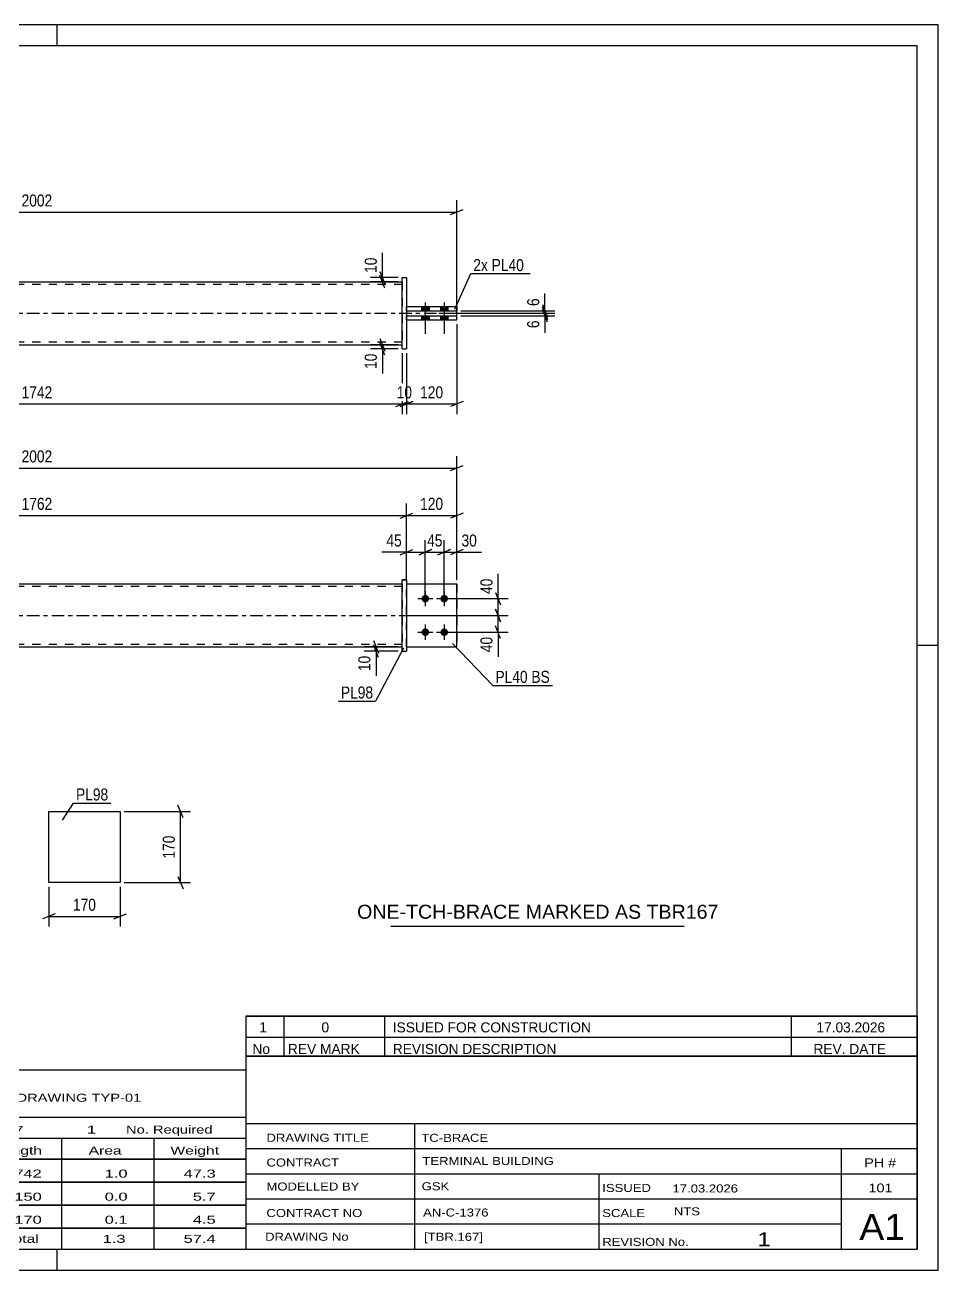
# Model space of a CAD drawing. Header units: millimetres. Extents: x 0 to 420, y 0 to 297.
# Drawn here: x 202.3 to 420, y 0 to 297 of the extents above; entities that cross this region are included whole.
import ezdxf

# ---------------------------------------------------------------- set-up
doc = ezdxf.new("R2010")
doc.units = ezdxf.units.MM
doc.linetypes.add('DXK_LINE_DOT2', pattern=[3.9198, 1.9599, -1.9599])
doc.linetypes.add('DXK_LINE_DOT3', pattern=[5.9187, 2.979, -0.9799, 0.9799, -0.9799])
doc.styles.add('Arial', font='ARIAL.TTF', dxfattribs={"height": 0.2})
doc.styles.add('Arial Narrow', font='ARIALN.TTF', dxfattribs={"height": 0.2})

# ---------------------------------------------------------------- blocks, each defined once
blk = doc.blocks.new('Unknown-580582744-1163')
at = {"color": 5, "linetype": 'Continuous'}
for p, q in [((420, 297), (0, 297)), ((210, 292), (210, 297)), ((420, 0), (420, 297)), ((415, 292), (5, 292)), ((415, 5), (415, 292)), ((420, 149), (415, 149)), ((5, 5), (415, 5)), ((210, 0), (210, 5)), ((0, 0), (420, 0))]:
    blk.add_line(p, q, dxfattribs=at)
blk = doc.blocks.new('Part-580582744-1819 - 1792')
at = {"color": 2, "linetype": 'Continuous'}
for p, q in [((293.26, 163.65), (305.26, 163.65)), ((305.26, 163.65), (305.26, 163.65)), ((305.26, 148.65), (305.26, 163.65)), ((293.26, 148.65), (305.26, 148.65))]:
    blk.add_line(p, q, dxfattribs=at)
at = {"color": 7, "linetype": 'DXK_LINE_DOT2'}
for p, q in [((293.26, 163.65), (305.26, 163.65)), ((293.26, 148.65), (293.26, 163.65)), ((305.26, 163.65), (305.26, 163.65)), ((293.26, 148.65), (293.26, 148.65)), ((293.26, 148.65), (305.26, 148.65))]:
    blk.add_line(p, q, dxfattribs=at)
blk = doc.blocks.new('Part-580582744-1799 - 1792')
at = {"color": 2, "linetype": 'Continuous'}
for p, q in [((293.26, 164.65), (292.26, 164.65)), ((292.26, 147.65), (292.26, 164.65)), ((293.26, 164.65), (293.26, 147.65)), ((292.26, 147.65), (292.26, 147.65)), ((292.26, 147.65), (293.26, 147.65))]:
    blk.add_line(p, q, dxfattribs=at)
at = {"color": 7, "linetype": 'DXK_LINE_DOT2'}
for p, q in [((292.26, 164.65), (292.26, 164.65)), ((292.26, 164.65), (293.26, 164.65)), ((293.26, 164.65), (293.26, 164.65)), ((292.26, 147.65), (293.26, 147.65))]:
    blk.add_line(p, q, dxfattribs=at)
blk = doc.blocks.new('Part-580582744-1824 - 1792')
at = {"color": 2, "linetype": 'Continuous'}
for p, q in [((118.07, 163.65), (292.26, 163.65)), ((118.07, 148.65), (292.26, 148.65))]:
    blk.add_line(p, q, dxfattribs=at)
at = {"color": 7, "linetype": 'DXK_LINE_DOT2'}
for p, q in [((118.07, 148.65), (118.07, 163.65)), ((292.26, 163.65), (292.26, 148.65)), ((292.26, 163.05), (118.07, 163.05)), ((292.26, 149.25), (118.07, 149.25))]:
    blk.add_line(p, q, dxfattribs=at)
at = {"color": 7, "linetype": 'DXK_LINE_DOT3'}
blk.add_line((108.07, 156.15), (302.26, 156.15), dxfattribs=at)
blk = doc.blocks.new('Bolt-580582744-1830 - 1792')
at = {"linetype": 'Continuous'}
for points in [[(297.76, 161.05), (297.95, 161.03), (298.13, 160.97), (298.29, 160.88), (298.43, 160.75), (298.54, 160.6), (298.62, 160.43), (298.66, 160.24), (298.66, 160.05), (298.62, 159.87), (298.54, 159.7), (298.43, 159.55), (298.29, 159.42), (298.13, 159.33), (297.95, 159.27), (297.76, 159.25), (297.58, 159.27), (297.4, 159.33), (297.23, 159.42), (297.09, 159.55), (296.98, 159.7), (296.91, 159.87), (296.87, 160.05), (296.87, 160.24), (296.91, 160.43), (296.98, 160.6), (297.09, 160.75), (297.23, 160.88), (297.4, 160.97), (297.58, 161.03)], [(302.26, 161.05), (302.45, 161.03), (302.63, 160.97), (302.79, 160.88), (302.93, 160.75), (303.04, 160.6), (303.12, 160.43), (303.16, 160.24), (303.16, 160.05), (303.12, 159.87), (303.04, 159.7), (302.93, 159.55), (302.79, 159.42), (302.63, 159.33), (302.45, 159.27), (302.26, 159.25), (302.08, 159.27), (301.9, 159.33), (301.73, 159.42), (301.59, 159.55), (301.48, 159.7), (301.41, 159.87), (301.37, 160.05), (301.37, 160.24), (301.41, 160.43), (301.48, 160.6), (301.59, 160.75), (301.73, 160.88), (301.9, 160.97), (302.08, 161.03)], [(297.76, 153.05), (297.95, 153.03), (298.13, 152.97), (298.29, 152.88), (298.43, 152.75), (298.54, 152.6), (298.62, 152.43), (298.66, 152.24), (298.66, 152.05), (298.62, 151.87), (298.54, 151.7), (298.43, 151.55), (298.29, 151.42), (298.13, 151.33), (297.95, 151.27), (297.76, 151.25), (297.58, 151.27), (297.4, 151.33), (297.23, 151.42), (297.09, 151.55), (296.98, 151.7), (296.91, 151.87), (296.87, 152.05), (296.87, 152.24), (296.91, 152.43), (296.98, 152.6), (297.09, 152.75), (297.23, 152.88), (297.4, 152.97), (297.58, 153.03)], [(302.26, 153.05), (302.45, 153.03), (302.63, 152.97), (302.79, 152.88), (302.93, 152.75), (303.04, 152.6), (303.12, 152.43), (303.16, 152.24), (303.16, 152.05), (303.12, 151.87), (303.04, 151.7), (302.93, 151.55), (302.79, 151.42), (302.63, 151.33), (302.45, 151.27), (302.26, 151.25), (302.08, 151.27), (301.9, 151.33), (301.73, 151.42), (301.59, 151.55), (301.48, 151.7), (301.41, 151.87), (301.37, 152.05), (301.37, 152.24), (301.41, 152.43), (301.48, 152.6), (301.59, 152.75), (301.73, 152.88), (301.9, 152.97), (302.08, 153.03)]]:
    blk.add_hatch(color=1, dxfattribs=at).paths.add_polyline_path(points)
at = {"color": 1, "linetype": 'Continuous'}
for p, q in [((297.76, 161.95), (297.76, 158.35)), ((302.26, 161.95), (302.26, 158.35)), ((295.96, 160.15), (299.56, 160.15)), ((300.46, 160.15), (304.06, 160.15)), ((295.96, 152.15), (299.56, 152.15)), ((297.76, 153.95), (297.76, 150.35)), ((300.46, 152.15), (304.06, 152.15)), ((302.26, 153.95), (302.26, 150.35))]:
    blk.add_line(p, q, dxfattribs=at)
blk = doc.blocks.new('Part-580582744-1836 - 1792')
at = {"color": 7, "linetype": 'DXK_LINE_DOT2'}
for p, q in [((293.26, 163.65), (305.26, 163.65)), ((293.26, 148.65), (293.26, 163.65)), ((293.26, 163.65), (305.26, 163.65)), ((305.26, 163.65), (305.26, 163.65)), ((305.26, 163.65), (305.26, 148.65)), ((293.26, 148.65), (293.26, 148.65)), ((293.26, 148.65), (305.26, 148.65)), ((293.26, 148.65), (305.26, 148.65))]:
    blk.add_line(p, q, dxfattribs=at)
blk = doc.blocks.new('Part-580582744-2124 - 2115')
at = {"color": 2, "linetype": 'Continuous'}
for p, q in [((118.07, 235.72), (292.26, 235.72)), ((118.07, 220.72), (292.26, 220.72))]:
    blk.add_line(p, q, dxfattribs=at)
at = {"color": 7, "linetype": 'DXK_LINE_DOT2'}
for p, q in [((118.07, 235.72), (118.07, 220.72)), ((292.26, 235.12), (118.07, 235.12)), ((292.26, 235.72), (292.26, 220.72)), ((292.26, 221.32), (118.07, 221.32))]:
    blk.add_line(p, q, dxfattribs=at)
at = {"color": 7, "linetype": 'DXK_LINE_DOT3'}
blk.add_line((108.07, 228.22), (302.26, 228.22), dxfattribs=at)
blk = doc.blocks.new('Part-580582744-2125 - 2115')
at = {"color": 2, "linetype": 'Continuous'}
for p, q in [((292.26, 236.72), (292.26, 236.72)), ((292.26, 219.72), (292.26, 236.72)), ((292.26, 236.72), (293.26, 236.72)), ((293.26, 236.72), (293.26, 236.72)), ((293.26, 236.72), (293.26, 219.72)), ((292.26, 219.72), (293.26, 219.72)), ((292.26, 219.72), (292.26, 219.72)), ((293.26, 219.72), (293.26, 219.72))]:
    blk.add_line(p, q, dxfattribs=at)
at = {"color": 7, "linetype": 'DXK_LINE_DOT2'}
for p, q in [((292.26, 236.72), (292.26, 236.72)), ((292.26, 236.72), (293.26, 236.72)), ((292.26, 219.72), (293.26, 219.72))]:
    blk.add_line(p, q, dxfattribs=at)
blk = doc.blocks.new('Bolt-580582744-2119 - 2115')
at = {"linetype": 'Continuous'}
for points in [[(298.66, 229.82), (296.86, 229.82), (296.86, 228.82), (298.66, 228.82)], [(298.66, 229.82), (296.86, 229.82), (296.86, 228.82), (298.66, 228.82)], [(303.16, 229.82), (301.36, 229.82), (301.36, 228.82), (303.16, 228.82)], [(303.16, 229.82), (301.36, 229.82), (301.36, 228.82), (303.16, 228.82)], [(298.66, 227.62), (296.86, 227.62), (296.86, 226.62), (298.66, 226.62)], [(298.66, 227.62), (296.86, 227.62), (296.86, 226.62), (298.66, 226.62)], [(303.16, 227.62), (301.36, 227.62), (301.36, 226.62), (303.16, 226.62)], [(303.16, 227.62), (301.36, 227.62), (301.36, 226.62), (303.16, 226.62)]]:
    blk.add_hatch(color=1, dxfattribs=at).paths.add_polyline_path(points)
at = {"color": 1, "linetype": 'Continuous'}
for p, q in [((296.86, 229.82), (296.86, 228.82)), ((296.86, 229.82), (296.86, 228.82)), ((297.76, 230.82), (297.76, 223.32)), ((297.76, 230.82), (297.76, 223.32)), ((298.66, 229.82), (298.66, 228.82)), ((298.66, 229.82), (298.66, 228.82)), ((301.36, 229.82), (301.36, 228.82)), ((301.36, 229.82), (301.36, 228.82)), ((302.26, 230.82), (302.26, 223.32)), ((302.26, 230.82), (302.26, 223.32)), ((303.16, 229.82), (303.16, 228.82)), ((303.16, 229.82), (303.16, 228.82)), ((296.86, 227.62), (296.86, 226.62)), ((296.86, 227.62), (296.86, 226.62)), ((298.66, 227.62), (298.66, 226.62)), ((298.66, 227.62), (298.66, 226.62)), ((301.36, 227.62), (301.36, 226.62)), ((301.36, 227.62), (301.36, 226.62)), ((303.16, 227.62), (303.16, 226.62)), ((303.16, 227.62), (303.16, 226.62))]:
    blk.add_line(p, q, dxfattribs=at)
blk = doc.blocks.new('Part-580582744-2141 - 2115')
at = {"color": 2, "linetype": 'Continuous'}
for p, q in [((293.26, 229.82), (305.26, 229.82)), ((293.26, 228.82), (305.26, 228.82)), ((305.26, 229.82), (305.26, 228.82))]:
    blk.add_line(p, q, dxfattribs=at)
at = {"color": 7, "linetype": 'DXK_LINE_DOT2'}
for p, q in [((293.26, 228.82), (293.26, 229.82)), ((293.26, 229.82), (305.26, 229.82)), ((293.26, 228.82), (305.26, 228.82)), ((305.26, 229.82), (305.26, 229.82))]:
    blk.add_line(p, q, dxfattribs=at)
blk = doc.blocks.new('Part-580582744-2146 - 2115')
at = {"color": 2, "linetype": 'Continuous'}
for p, q in [((293.26, 227.62), (305.26, 227.62)), ((293.26, 226.62), (305.26, 226.62)), ((305.26, 226.62), (305.26, 227.62))]:
    blk.add_line(p, q, dxfattribs=at)
at = {"color": 7, "linetype": 'DXK_LINE_DOT2'}
for p, q in [((293.26, 226.62), (293.26, 227.62)), ((293.26, 227.62), (305.26, 227.62)), ((293.26, 226.62), (305.26, 226.62))]:
    blk.add_line(p, q, dxfattribs=at)
blk = doc.blocks.new('Part-580582744-1391 - 1375')
at = {"color": 2, "linetype": 'Continuous'}
for p, q in [((208, 92.41), (208, 109.41)), ((208, 109.41), (225, 109.41)), ((225, 109.41), (225, 92.41)), ((225, 92.41), (208, 92.41))]:
    blk.add_line(p, q, dxfattribs=at)
blk = doc.blocks.new('StraightDimension-580582744-1863 - 1792')
at = {"color": 7, "linetype": 'Continuous'}
for p, q in [((297.76, 161.15), (297.76, 174.09)), ((302.26, 161.15), (302.26, 174.09)), ((296.26, 170.64), (299.26, 171.84)), ((297.76, 171.24), (302.26, 171.24)), ((303.76, 171.84), (300.76, 170.64))]:
    blk.add_line(p, q, dxfattribs=at)
at = {"color": 0}
blk.add_wipeout([(302.44, 171.99), (302.44, 176.19), (297.59, 176.19), (297.59, 171.99)], dxfattribs=at)
at = {"color": 3, "style": 'Arial Narrow'}
blk.add_text('45', height=2.863, dxfattribs=at).set_placement((298.19, 172.59))
blk = doc.blocks.new('StraightDimension-580582744-1932 - 1792')
at = {"color": 7, "linetype": 'Continuous'}
for p, q in [((293.26, 164.65), (293.26, 182.83)), ((305.26, 164.65), (305.26, 182.83)), ((291.76, 179.38), (294.76, 180.58)), ((293.26, 179.98), (305.26, 179.98)), ((306.76, 180.58), (303.76, 179.38))]:
    blk.add_line(p, q, dxfattribs=at)
at = {"color": 0}
blk.add_wipeout([(302.61, 180.73), (302.61, 184.93), (295.92, 184.93), (295.92, 180.73)], dxfattribs=at)
at = {"color": 3, "style": 'Arial Narrow'}
blk.add_text('120', height=2.863, dxfattribs=at).set_placement((296.52, 181.33))
blk = doc.blocks.new('StraightDimension-580582744-1893 - 1792')
at = {"color": 7, "linetype": 'Continuous'}
for p, q in [((105.07, 164.65), (105.07, 194.15)), ((305.26, 164.65), (305.26, 194.15)), ((106.57, 191.9), (103.57, 190.7)), ((105.07, 191.3), (305.26, 191.3)), ((303.76, 190.7), (306.76, 191.9))]:
    blk.add_line(p, q, dxfattribs=at)
at = {"color": 0}
blk.add_wipeout([(209.42, 192.05), (209.42, 196.25), (200.91, 196.25), (200.91, 192.05)], dxfattribs=at)
at = {"color": 3, "style": 'Arial Narrow'}
blk.add_text('2002', height=2.863, dxfattribs=at).set_placement((201.51, 192.65))
blk = doc.blocks.new('StraightDimension-580582744-1922 - 1792')
at = {"color": 7, "linetype": 'Continuous'}
for p, q in [((314.51, 157.65), (315.71, 154.65)), ((294.26, 156.15), (317.51, 156.15)), ((315.11, 152.15), (315.11, 156.15)), ((303.26, 152.15), (317.51, 152.15)), ((315.71, 150.65), (314.51, 153.65))]:
    blk.add_line(p, q, dxfattribs=at)
at = {"color": 0}
blk.add_wipeout([(314.36, 151.62), (310.16, 151.62), (310.16, 146.77), (314.36, 146.77)], dxfattribs=at)
at = {"color": 7, "linetype": 'Continuous'}
blk.add_line((315.11, 152.15), (315.11, 146.24), dxfattribs=at)
blk.add_line((315.11, 152.15), (315.11, 146.24), dxfattribs=at)
at = {"color": 3, "style": 'Arial Narrow'}
blk.add_text('40', height=2.863, rotation=90.0002, dxfattribs=at).set_placement((313.76, 147.37))
blk = doc.blocks.new('StraightDimension-580582744-1847 - 1792')
at = {"color": 7, "linetype": 'Continuous'}
for p, q in [((302.26, 161.15), (302.26, 174.09)), ((305.26, 164.65), (305.26, 174.09)), ((300.76, 170.64), (303.76, 171.84)), ((302.26, 171.24), (305.26, 171.24)), ((306.76, 171.84), (303.76, 170.64))]:
    blk.add_line(p, q, dxfattribs=at)
at = {"color": 0}
blk.add_wipeout([(310.64, 171.99), (310.64, 176.19), (305.79, 176.19), (305.79, 171.99)], dxfattribs=at)
at = {"color": 7, "linetype": 'Continuous'}
blk.add_line((305.26, 171.24), (311.17, 171.24), dxfattribs=at)
blk.add_line((305.26, 171.24), (311.17, 171.24), dxfattribs=at)
at = {"color": 3, "style": 'Arial Narrow'}
blk.add_text('30', height=2.863, dxfattribs=at).set_placement((306.39, 172.59))
blk = doc.blocks.new('StraightDimension-580582744-1876 - 1792')
at = {"color": 7, "linetype": 'Continuous'}
for p, q in [((293.26, 164.65), (293.26, 174.09)), ((297.76, 161.15), (297.76, 174.09)), ((291.76, 170.64), (294.76, 171.84)), ((293.26, 171.24), (297.76, 171.24)), ((299.26, 171.84), (296.26, 170.64))]:
    blk.add_line(p, q, dxfattribs=at)
at = {"color": 0}
blk.add_wipeout([(292.74, 171.99), (292.74, 176.19), (287.88, 176.19), (287.88, 171.99)], dxfattribs=at)
at = {"color": 7, "linetype": 'Continuous'}
blk.add_line((293.26, 171.24), (287.36, 171.24), dxfattribs=at)
blk.add_line((293.26, 171.24), (287.36, 171.24), dxfattribs=at)
at = {"color": 3, "style": 'Arial Narrow'}
blk.add_text('45', height=2.863, dxfattribs=at).set_placement((288.48, 172.59))
blk = doc.blocks.new('StraightDimension-580582744-2076 - 1792')
at = {"color": 7, "linetype": 'Continuous'}
for p, q in [((291.26, 148.65), (283.16, 148.65)), ((285.41, 150.15), (286.61, 147.15)), ((286.61, 146.15), (285.41, 149.15)), ((286.01, 147.65), (286.01, 148.65)), ((291.26, 147.65), (283.16, 147.65))]:
    blk.add_line(p, q, dxfattribs=at)
at = {"color": 0}
blk.add_wipeout([(285.26, 147.12), (281.06, 147.12), (281.06, 142.27), (285.26, 142.27)], dxfattribs=at)
at = {"color": 7, "linetype": 'Continuous'}
blk.add_line((286.01, 147.65), (286.01, 141.74), dxfattribs=at)
blk.add_line((286.01, 147.65), (286.01, 141.74), dxfattribs=at)
at = {"color": 3, "style": 'Arial Narrow'}
blk.add_text('10', height=2.863, rotation=90.0002, dxfattribs=at).set_placement((284.66, 142.87))
blk = doc.blocks.new('StraightDimension-580582744-1913 - 1792')
at = {"color": 7, "linetype": 'Continuous'}
for p, q in [((314.51, 161.65), (315.71, 158.65)), ((303.26, 160.15), (317.51, 160.15)), ((315.71, 154.65), (314.51, 157.65)), ((315.11, 156.15), (315.11, 160.15)), ((294.26, 156.15), (317.51, 156.15))]:
    blk.add_line(p, q, dxfattribs=at)
at = {"color": 0}
blk.add_wipeout([(314.36, 165.53), (310.16, 165.53), (310.16, 160.67), (314.36, 160.67)], dxfattribs=at)
at = {"color": 7, "linetype": 'Continuous'}
blk.add_line((315.11, 160.15), (315.11, 166.05), dxfattribs=at)
blk.add_line((315.11, 160.15), (315.11, 166.05), dxfattribs=at)
at = {"color": 3, "style": 'Arial Narrow'}
blk.add_text('40', height=2.863, rotation=90.0002, dxfattribs=at).set_placement((313.76, 161.27))
blk = doc.blocks.new('StraightDimension-580582744-1951 - 1792')
at = {"color": 7, "linetype": 'Continuous'}
for p, q in [((117.07, 157.15), (117.07, 182.83)), ((293.26, 164.65), (293.26, 182.83)), ((118.57, 180.58), (115.57, 179.38)), ((117.07, 179.98), (293.26, 179.98)), ((291.76, 179.38), (294.76, 180.58))]:
    blk.add_line(p, q, dxfattribs=at)
at = {"color": 0}
blk.add_wipeout([(209.42, 180.73), (209.42, 184.93), (200.91, 184.93), (200.91, 180.73)], dxfattribs=at)
at = {"color": 3, "style": 'Arial Narrow'}
blk.add_text('1762', height=2.863, dxfattribs=at).set_placement((201.51, 181.33))
blk = doc.blocks.new('StraightDimension-580582744-2182 - 2115')
at = {"color": 7, "linetype": 'Continuous'}
for p, q in [((118.07, 218.72), (118.07, 204.18)), ((292.26, 218.72), (292.26, 204.18)), ((119.57, 207.18), (116.57, 205.98)), ((118.07, 206.58), (292.26, 206.58)), ((290.76, 205.98), (293.76, 207.18))]:
    blk.add_line(p, q, dxfattribs=at)
at = {"color": 0}
blk.add_wipeout([(209.42, 207.33), (209.42, 211.53), (200.91, 211.53), (200.91, 207.33)], dxfattribs=at)
at = {"color": 3, "style": 'Arial Narrow'}
blk.add_text('1742', height=2.863, dxfattribs=at).set_placement((201.51, 207.93))
blk = doc.blocks.new('StraightDimension-580582744-2250 - 2115')
at = {"color": 7, "linetype": 'Continuous'}
for p, q in [((325.66, 229.72), (326.86, 226.72)), ((326.86, 226.12), (325.66, 229.12)), ((301.01, 228.22), (328.66, 228.22)), ((306.26, 227.62), (328.66, 227.62)), ((326.26, 227.62), (326.26, 228.22))]:
    blk.add_line(p, q, dxfattribs=at)
at = {"color": 0}
blk.add_wipeout([(325.51, 227.1), (321.31, 227.1), (321.31, 224.07), (325.51, 224.07)], dxfattribs=at)
at = {"color": 7, "linetype": 'Continuous'}
blk.add_line((326.26, 227.62), (326.26, 223.54), dxfattribs=at)
blk.add_line((326.26, 227.62), (326.26, 223.54), dxfattribs=at)
at = {"color": 3, "style": 'Arial Narrow'}
blk.add_text('6', height=2.86, rotation=90.0002, dxfattribs=at).set_placement((324.91, 224.67))
blk = doc.blocks.new('StraightDimension-580582744-2171 - 2115')
at = {"color": 7, "linetype": 'Continuous'}
for p, q in [((106.57, 252.94), (103.57, 251.74)), ((105.07, 227.62), (105.07, 255.19)), ((303.76, 251.74), (306.76, 252.94)), ((305.26, 227.62), (305.26, 255.19)), ((105.07, 252.34), (305.26, 252.34))]:
    blk.add_line(p, q, dxfattribs=at)
at = {"color": 0}
blk.add_wipeout([(209.42, 253.09), (209.42, 257.29), (200.91, 257.29), (200.91, 253.09)], dxfattribs=at)
at = {"color": 3, "style": 'Arial Narrow'}
blk.add_text('2002', height=2.863, dxfattribs=at).set_placement((201.51, 253.69))
blk = doc.blocks.new('StraightDimension-580582744-2209 - 2115')
at = {"color": 7, "linetype": 'Continuous'}
for p, q in [((292.26, 218.72), (292.26, 204.18)), ((293.26, 218.72), (293.26, 204.18)), ((290.76, 205.98), (293.76, 207.18)), ((294.76, 207.18), (291.76, 205.98)), ((292.26, 206.58), (293.26, 206.58))]:
    blk.add_line(p, q, dxfattribs=at)
at = {"color": 0}
blk.add_wipeout([(295.19, 207.33), (295.19, 211.53), (290.34, 211.53), (290.34, 207.33)], dxfattribs=at)
at = {"color": 3, "style": 'Arial Narrow'}
blk.add_text('10', height=2.863, dxfattribs=at).set_placement((290.94, 207.93))
blk = doc.blocks.new('StraightDimension-580582744-2218 - 2115')
at = {"color": 7, "linetype": 'Continuous'}
for p, q in [((305.26, 225.62), (305.26, 204.18)), ((293.26, 218.72), (293.26, 204.18)), ((291.76, 205.98), (294.76, 207.18)), ((293.26, 206.58), (305.26, 206.58)), ((306.76, 207.18), (303.76, 205.98))]:
    blk.add_line(p, q, dxfattribs=at)
at = {"color": 0}
blk.add_wipeout([(302.61, 207.33), (302.61, 211.53), (295.92, 211.53), (295.92, 207.33)], dxfattribs=at)
at = {"color": 3, "style": 'Arial Narrow'}
blk.add_text('120', height=2.863, dxfattribs=at).set_placement((296.52, 207.93))
blk = doc.blocks.new('StraightDimension-580582744-2229 - 2115')
at = {"color": 7, "linetype": 'Continuous'}
for p, q in [((291.26, 220.72), (284.68, 220.72)), ((286.93, 222.22), (288.13, 219.22)), ((288.13, 218.22), (286.93, 221.22)), ((287.53, 219.72), (287.53, 220.72)), ((291.26, 219.72), (284.68, 219.72))]:
    blk.add_line(p, q, dxfattribs=at)
at = {"color": 0}
blk.add_wipeout([(286.78, 219.2), (282.58, 219.2), (282.58, 214.34), (286.78, 214.34)], dxfattribs=at)
at = {"color": 7, "linetype": 'Continuous'}
blk.add_line((287.53, 219.72), (287.53, 213.82), dxfattribs=at)
blk.add_line((287.53, 219.72), (287.53, 213.82), dxfattribs=at)
at = {"color": 3, "style": 'Arial Narrow'}
blk.add_text('10', height=2.863, rotation=90.0002, dxfattribs=at).set_placement((286.18, 214.94))
blk = doc.blocks.new('StraightDimension-580582744-2259 - 2115')
at = {"color": 7, "linetype": 'Continuous'}
for p, q in [((306.26, 228.82), (328.66, 228.82)), ((325.66, 230.32), (326.86, 227.32)), ((326.86, 226.72), (325.66, 229.72)), ((326.26, 228.22), (326.26, 228.82)), ((301.01, 228.22), (328.66, 228.22))]:
    blk.add_line(p, q, dxfattribs=at)
at = {"color": 0}
blk.add_wipeout([(325.51, 232.38), (321.31, 232.38), (321.31, 229.35), (325.51, 229.35)], dxfattribs=at)
at = {"color": 7, "linetype": 'Continuous'}
blk.add_line((326.26, 228.82), (326.26, 232.9), dxfattribs=at)
blk.add_line((326.26, 228.82), (326.26, 232.9), dxfattribs=at)
at = {"color": 3, "style": 'Arial Narrow'}
blk.add_text('6', height=2.86, rotation=90.0002, dxfattribs=at).set_placement((324.91, 229.95))
blk = doc.blocks.new('StraightDimension-580582744-2268 - 2115')
at = {"color": 7, "linetype": 'Continuous'}
for p, q in [((286.93, 238.22), (288.13, 235.22)), ((291.26, 236.72), (284.68, 236.72)), ((291.26, 235.72), (284.68, 235.72)), ((288.13, 234.22), (286.93, 237.22)), ((287.53, 235.72), (287.53, 236.72))]:
    blk.add_line(p, q, dxfattribs=at)
at = {"color": 0}
blk.add_wipeout([(286.78, 242.1), (282.58, 242.1), (282.58, 237.25), (286.78, 237.25)], dxfattribs=at)
at = {"color": 7, "linetype": 'Continuous'}
blk.add_line((287.53, 236.72), (287.53, 242.63), dxfattribs=at)
blk.add_line((287.53, 236.72), (287.53, 242.63), dxfattribs=at)
at = {"color": 3, "style": 'Arial Narrow'}
blk.add_text('10', height=2.863, rotation=90.0002, dxfattribs=at).set_placement((286.18, 237.85))
blk = doc.blocks.new('StraightDimension-580582744-1403 - 1375')
at = {"color": 7, "linetype": 'Continuous'}
for p, q in [((208, 91.41), (208, 81.96)), ((225, 91.41), (225, 81.96)), ((209.5, 84.96), (206.5, 83.76)), ((208, 84.36), (225, 84.36)), ((223.5, 83.76), (226.5, 84.96))]:
    blk.add_line(p, q, dxfattribs=at)
at = {"color": 0}
blk.add_wipeout([(219.84, 85.11), (219.84, 89.31), (213.16, 89.31), (213.16, 85.11)], dxfattribs=at)
at = {"color": 3, "style": 'Arial Narrow'}
blk.add_text('170', height=2.863, dxfattribs=at).set_placement((213.76, 85.71))
blk = doc.blocks.new('StraightDimension-580582744-1393 - 1375')
at = {"color": 7, "linetype": 'Continuous'}
for p, q in [((239.99, 107.91), (238.79, 110.91)), ((226, 109.41), (241.79, 109.41)), ((239.39, 92.41), (239.39, 109.41)), ((226, 92.41), (241.79, 92.41)), ((238.79, 93.91), (239.99, 90.91))]:
    blk.add_line(p, q, dxfattribs=at)
at = {"color": 0}
blk.add_wipeout([(238.64, 104.25), (234.44, 104.25), (234.44, 97.56), (238.64, 97.56)], dxfattribs=at)
at = {"color": 3, "style": 'Arial Narrow'}
blk.add_text('170', height=2.863, rotation=90.0002, dxfattribs=at).set_placement((238.04, 98.16))
blk = doc.blocks.new('Unknown-580582744-3687')
at = {"color": 7, "linetype": 'Continuous'}
for p, q in [((255, 51.05), (255, 5)), ((255, 51.05), (415, 51.05)), ((415, 51), (415, 5)), ((255, 35), (415, 35)), ((295.14, 35), (295.14, 5)), ((255, 29), (415, 29)), ((397, 5.05), (397, 29.05)), ((255, 23), (415, 23)), ((339.14, 23), (339.14, 5)), ((255, 17), (415, 17)), ((255, 11), (397, 11)), ((255, 5), (415, 5))]:
    blk.add_line(p, q, dxfattribs=at)
at = {"color": 7, "style": 'Arial Narrow'}
for s, height, width, p in [('DRAWING TITLE', 1.9089, 1.425378, (259.88, 30.61)), ('TC-BRACE', 1.909, 1.425378, (296.81, 30.59)), ('TERMINAL BUILDING', 1.9089, 1.425378, (297.06, 25.07)), ('CONTRACT', 1.909, 1.425378, (259.88, 24.71)), ('MODELLED BY', 1.9089, 1.425378, (259.88, 18.98)), ('GSK', 1.909, 1.425378, (296.88, 19.04)), ('ISSUED', 1.909, 1.425378, (339.94, 18.64)), ('17.03.2026', 1.909, 1.425378, (356.69, 18.52)), ('CONTRACT NO', 1.9089, 1.425378, (259.88, 12.66)), ('AN-C-1376', 1.909, 1.425378, (297.23, 12.78)), ('SCALE', 1.909, 1.425378, (339.94, 12.65)), ('A1', 6.204, 1.25, (401.24, 7.2)), ('DRAWING No', 1.909, 1.425378, (259.56, 7)), ('[TBR.167]', 1.909, 1.425378, (297.46, 6.99)), ('1', 3.34, 1.5, (376.91, 5.68)), ('REVISION No.', 1.9089, 1.425378, (339.94, 5.77))]:
    blk.add_text(s, height=height, dxfattribs=dict(at, width=width)).set_placement(p)
at = {"color": 7, "linetype": 'Continuous', "style": 'Arial Narrow'}
for s, height, width, p in [('PH #', 2.1, 1.42538, (402.4, 24.55)), ('101', 2.1, 1.42538, (403.41, 18.55)), ('NTS', 1.909, 1.425378, (357, 13.05))]:
    blk.add_text(s, height=height, dxfattribs=dict(at, width=width)).set_placement(p)
blk = doc.blocks.new('Unknown-580582744-3688')
at = {"color": 7, "linetype": 'Continuous'}
for p, q in [((255, 60.55), (415, 60.55)), ((415, 60.55), (255, 60.55)), ((255, 60.55), (255, 55.55)), ((264, 60.55), (264, 55.55)), ((288, 60.55), (288, 55.55)), ((385, 60.55), (385, 55.55)), ((415, 60.55), (415, 55.55)), ((255, 55.55), (415, 55.55)), ((255, 55.55), (255, 51.05)), ((255, 55.55), (415, 55.55)), ((264, 55.55), (264, 51.05)), ((288, 55.55), (288, 51.05)), ((385, 55.55), (385, 51.05)), ((415, 55.55), (415, 51.05)), ((415, 51.05), (255, 51.05))]:
    blk.add_line(p, q, dxfattribs=at)
at = {"color": 7, "linetype": 'Continuous', "style": 'Arial Narrow'}
for s, height, width, p in [('1', 2.39, 1.196471, (258.16, 56.7)), ('0', 2.39, 1.196471, (273, 56.7)), ('ISSUED FOR CONSTRUCTION', 2.3861, 1.196471, (290, 56.7)), ('17.03.2026', 2.386, 1.196471, (391, 56.7)), ('No', 2.386, 1.2, (256.54, 51.55)), ('REV MARK', 2.386, 1.2, (265, 51.55)), ('REVISION DESCRIPTION', 2.3861, 1.2, (290, 51.55)), ('REV. DATE', 2.386, 1.2, (390.28, 51.55))]:
    blk.add_text(s, height=height, dxfattribs=dict(at, width=width)).set_placement(p)
blk = doc.blocks.new('Unknown-580582744-3689')
at = {"color": 7, "linetype": 'Continuous'}
for p, q in [((95, 47.75), (255, 47.75)), ((95, 36.5), (95, 47.75)), ((255, 47.75), (255, 36.5)), ((95, 36.5), (255, 36.5)), ((95, 36.5), (95, 31.5)), ((255, 36.5), (255, 31.5)), ((95, 31.5), (255, 31.5)), ((95, 31.5), (95, 26.5)), ((119, 31.5), (119, 26.5)), ((154.5, 31.5), (154.5, 26.5)), ((180.5, 31.5), (180.5, 26.5)), ((193.5, 31.5), (193.5, 26.5)), ((211, 31.5), (211, 26.5)), ((233, 31.5), (233, 26.5)), ((255, 31.5), (255, 26.5)), ((95, 26.5), (255, 26.5)), ((95, 26.45), (95, 21.05)), ((95, 26.45), (255, 26.45)), ((119, 26.5), (119, 21)), ((154.5, 26.5), (154.5, 21)), ((180.5, 26.5), (180.5, 21)), ((193.5, 26.5), (193.5, 21)), ((211, 26.5), (211, 21)), ((233, 26.5), (233, 21)), ((255, 26.45), (255, 21.05)), ((95, 21.05), (255, 21.05)), ((95, 20.95), (95, 15.55)), ((95, 20.95), (255, 20.95)), ((119, 21), (119, 15.5)), ((154.5, 21), (154.5, 15.5)), ((180.5, 21), (180.5, 15.5)), ((193.5, 21), (193.5, 15.5)), ((211, 21), (211, 15.5)), ((233, 21), (233, 15.5)), ((255, 20.95), (255, 15.55)), ((95, 15.55), (255, 15.55)), ((95, 15.45), (95, 10.05)), ((95, 15.45), (255, 15.45)), ((119, 15.5), (119, 10)), ((154.5, 15.5), (154.5, 10)), ((180.5, 15.5), (180.5, 10)), ((193.5, 15.5), (193.5, 10)), ((211, 15.5), (211, 10)), ((233, 15.5), (233, 10)), ((255, 15.45), (255, 10.05)), ((95, 10.05), (255, 10.05)), ((95, 10), (255, 10)), ((95, 10), (95, 5)), ((211, 10), (211, 5)), ((233, 10), (233, 5)), ((255, 10), (255, 5)), ((95, 5), (255, 5))]:
    blk.add_line(p, q, dxfattribs=at)
at = {"color": 7, "style": 'Arial Narrow'}
for s, height, width, p in [('GENERAL NOTES & WELD DETAILS :', 2.8633, 1.4, (96.15, 40.06)), ('REFER TYP DRAWING TYP-01', 1.9089, 1.6, (179.7, 40.16)), ("MATERIAL LIST FOR ASSEMBLY MK'D", 1.9089, 1.6, (96.15, 32.56)), ('TBR167', 1.909, 1.794707, (187.59, 32.47)), ('1', 1.91, 1.794707, (217.08, 32.56)), ('No. Required', 1.9089, 1.6, (226.41, 32.56)), ('Mark', 1.909, 1.7, (96.34, 27.5)), ('Profile', 1.909, 1.7, (129.41, 27.5)), ('Material', 1.909, 1.7, (159.54, 27.56)), ('No.', 1.909, 1.7, (184.5, 27.56)), ('Length', 1.909, 1.7, (195, 27.56)), ('Area', 1.909, 1.7, (217.5, 27.56)), ('Weight', 1.909, 1.7, (237, 27.56))]:
    blk.add_text(s, height=height, dxfattribs=dict(at, width=width)).set_placement(p)
at = {"color": 7, "linetype": 'Continuous', "style": 'Arial Narrow'}
for s, height, width, p in [('TBR167', 1.909, 1.794707, (96.5, 22.06)), ('SHS150*6', 1.909, 1.794707, (121, 22.06)), ('E350', 1.909, 1.794707, (160.74, 22.06)), ('1', 1.91, 1.794707, (184.86, 22.06)), ('1742', 1.909, 1.794707, (197.58, 22.06)), ('1.0', 1.909, 1.794707, (221.32, 22.06)), ('47.3', 1.909, 1.794707, (240.14, 22.06)), ('PL40', 1.909, 1.794707, (96.5, 16.56)), ('PL10*120', 1.909, 1.794707, (121, 16.56)), ('E350', 1.909, 1.794707, (160.74, 16.56)), ('4', 1.91, 1.794707, (184.86, 16.56)), ('150', 1.909, 1.794707, (199.77, 16.56)), ('0.0', 1.909, 1.794707, (221.32, 16.56)), ('5.7', 1.909, 1.794707, (242.33, 16.56)), ('PL98', 1.909, 1.794707, (96.5, 11.06)), ('PL10*170', 1.909, 1.794707, (121, 11.06)), ('E350', 1.909, 1.794707, (160.74, 11.06)), ('2', 1.91, 1.794707, (184.86, 11.06)), ('170', 1.909, 1.794707, (199.77, 11.06)), ('0.1', 1.909, 1.794707, (221.32, 11.06)), ('4.5', 1.909, 1.794707, (242.33, 11.06)), ('Total', 1.909, 1.7, (197.33, 6.5)), ('1.3', 1.909, 1.794707, (220.83, 6.5)), ('57.4', 1.909, 1.794707, (240.14, 6.5))]:
    blk.add_text(s, height=height, dxfattribs=dict(at, width=width)).set_placement(p)
blk = doc.blocks.new('Unknown-580582744-3690')
at = {"color": 7, "linetype": 'Continuous'}
blk.add_line((289.5, 82.05), (359.5, 82.05), dxfattribs=at)
at = {"color": 7, "style": 'Arial'}
blk.add_text('ONE-TCH-BRACE MARKED AS TBR167', height=3.3428, dxfattribs=at).set_placement((281.49, 83.8))
blk = doc.blocks.new('Mark-580582744-1795 - 1792')
at = {"color": 0}
blk.add_wipeout([(285.31, 136.33), (285.31, 139.33), (277.64, 139.33), (277.64, 136.33)], dxfattribs=at)
blk.add_wipeout([(285.31, 136.33), (285.31, 139.33), (277.64, 139.33), (277.64, 136.33)], dxfattribs=at)
at = {"color": 30, "linetype": 'Continuous'}
for p in [(292.57, 148.34), (277.04, 135.73)]:
    blk.add_line(p, (285.91, 135.73), dxfattribs=at)
at = {"color": 3, "style": 'Arial Narrow'}
blk.add_text('PL98', height=2.863, dxfattribs=at).set_placement((277.64, 136.33))
blk = doc.blocks.new('MarkSet-580582744-2100 - 1792')
at = {"color": 0}
blk.add_wipeout([(322.15, 140.07), (322.15, 143.07), (314.48, 143.07), (314.48, 140.07)], dxfattribs=at)
blk.add_wipeout([(322.15, 140.07), (322.15, 143.07), (314.48, 143.07), (314.48, 140.07)], dxfattribs=at)
at = {"color": 30, "linetype": 'Continuous'}
blk.add_line((304.2, 149.44), (313.88, 139.47), dxfattribs=at)
at = {"color": 0}
blk.add_wipeout([(327.44, 140.07), (327.44, 143.07), (323.05, 143.07), (323.05, 140.07)], dxfattribs=at)
blk.add_wipeout([(327.44, 140.07), (327.44, 143.07), (323.05, 143.07), (323.05, 140.07)], dxfattribs=at)
at = {"color": 30, "linetype": 'Continuous'}
blk.add_line((313.88, 139.47), (328.04, 139.47), dxfattribs=at)
at = {"color": 3, "style": 'Arial Narrow'}
for s, p in [('PL40', (314.48, 140.07)), ('BS', (323.05, 140.07))]:
    blk.add_text(s, height=2.863, dxfattribs=at).set_placement(p)
blk = doc.blocks.new('MarkSet-580582744-2321 - 2115')
at = {"color": 0}
blk.add_wipeout([(312.68, 238.28), (312.68, 241.28), (309.2, 241.28), (309.2, 238.28)], dxfattribs=at)
blk.add_wipeout([(312.68, 238.28), (312.68, 241.28), (309.2, 241.28), (309.2, 238.28)], dxfattribs=at)
at = {"color": 30, "linetype": 'Continuous'}
blk.add_line((304.79, 229.22), (308.6, 237.68), dxfattribs=at)
at = {"color": 0}
blk.add_wipeout([(321.25, 238.28), (321.25, 241.28), (313.58, 241.28), (313.58, 238.28)], dxfattribs=at)
blk.add_wipeout([(321.25, 238.28), (321.25, 241.28), (313.58, 241.28), (313.58, 238.28)], dxfattribs=at)
at = {"color": 30, "linetype": 'Continuous'}
blk.add_line((308.6, 237.68), (322.75, 237.68), dxfattribs=at)
at = {"color": 3, "style": 'Arial Narrow'}
for s, p in [('2x', (309.2, 238.28)), ('PL40', (313.58, 238.28))]:
    blk.add_text(s, height=2.863, dxfattribs=at).set_placement(p)
blk = doc.blocks.new('Mark-580582744-1387 - 1375')
at = {"color": 0}
blk.add_wipeout([(222.16, 112.01), (222.16, 115.01), (214.49, 115.01), (214.49, 112.01)], dxfattribs=at)
blk.add_wipeout([(222.16, 112.01), (222.16, 115.01), (214.49, 115.01), (214.49, 112.01)], dxfattribs=at)
at = {"color": 30, "linetype": 'Continuous'}
for p, q in [((211.25, 107.31), (213.89, 111.41)), ((213.89, 111.41), (222.76, 111.41))]:
    blk.add_line(p, q, dxfattribs=at)
at = {"color": 3, "style": 'Arial Narrow'}
blk.add_text('PL98', height=2.863, dxfattribs=at).set_placement((214.49, 112.01))

msp = doc.modelspace()

# ---------------------------------------------------------------- block references
for name in ['Unknown-580582744-1163', 'Part-580582744-2124 - 2115', 'Part-580582744-2125 - 2115', 'Part-580582744-2141 - 2115', 'Bolt-580582744-2119 - 2115', 'Part-580582744-2146 - 2115', 'Part-580582744-1824 - 1792', 'Part-580582744-1799 - 1792', 'Part-580582744-1819 - 1792', 'Part-580582744-1836 - 1792', 'Bolt-580582744-1830 - 1792', 'Part-580582744-1391 - 1375', 'Unknown-580582744-3690', 'Unknown-580582744-3688', 'Unknown-580582744-3687', 'Unknown-580582744-3689']:
    msp.add_blockref(name, (0, 0))

# ---------------------------------------------------------------- next in the draw order: block references
for name in ['StraightDimension-580582744-2250 - 2115', 'StraightDimension-580582744-2182 - 2115', 'StraightDimension-580582744-1863 - 1792', 'StraightDimension-580582744-1922 - 1792', 'StraightDimension-580582744-2076 - 1792', 'Mark-580582744-1387 - 1375', 'StraightDimension-580582744-1403 - 1375']:
    msp.add_blockref(name, (0, 0))

# ---------------------------------------------------------------- next in the draw order: block references
for name in ['StraightDimension-580582744-2171 - 2115', 'StraightDimension-580582744-2209 - 2115', 'StraightDimension-580582744-1932 - 1792', 'MarkSet-580582744-2100 - 1792', 'Mark-580582744-1795 - 1792', 'StraightDimension-580582744-1393 - 1375']:
    msp.add_blockref(name, (0, 0))

# ---------------------------------------------------------------- next in the draw order: block references
for name in ['StraightDimension-580582744-2268 - 2115', 'StraightDimension-580582744-2218 - 2115', 'StraightDimension-580582744-1893 - 1792']:
    msp.add_blockref(name, (0, 0))

# ---------------------------------------------------------------- next in the draw order: block references
for name in ['StraightDimension-580582744-2259 - 2115', 'StraightDimension-580582744-2229 - 2115', 'StraightDimension-580582744-1876 - 1792', 'StraightDimension-580582744-1847 - 1792']:
    msp.add_blockref(name, (0, 0))

# ---------------------------------------------------------------- next in the draw order: block references
for name in ['MarkSet-580582744-2321 - 2115', 'StraightDimension-580582744-1913 - 1792']:
    msp.add_blockref(name, (0, 0))

# ---------------------------------------------------------------- next in the draw order: block references
msp.add_blockref('StraightDimension-580582744-1951 - 1792', (0, 0))

doc.saveas('drawing.dxf')
